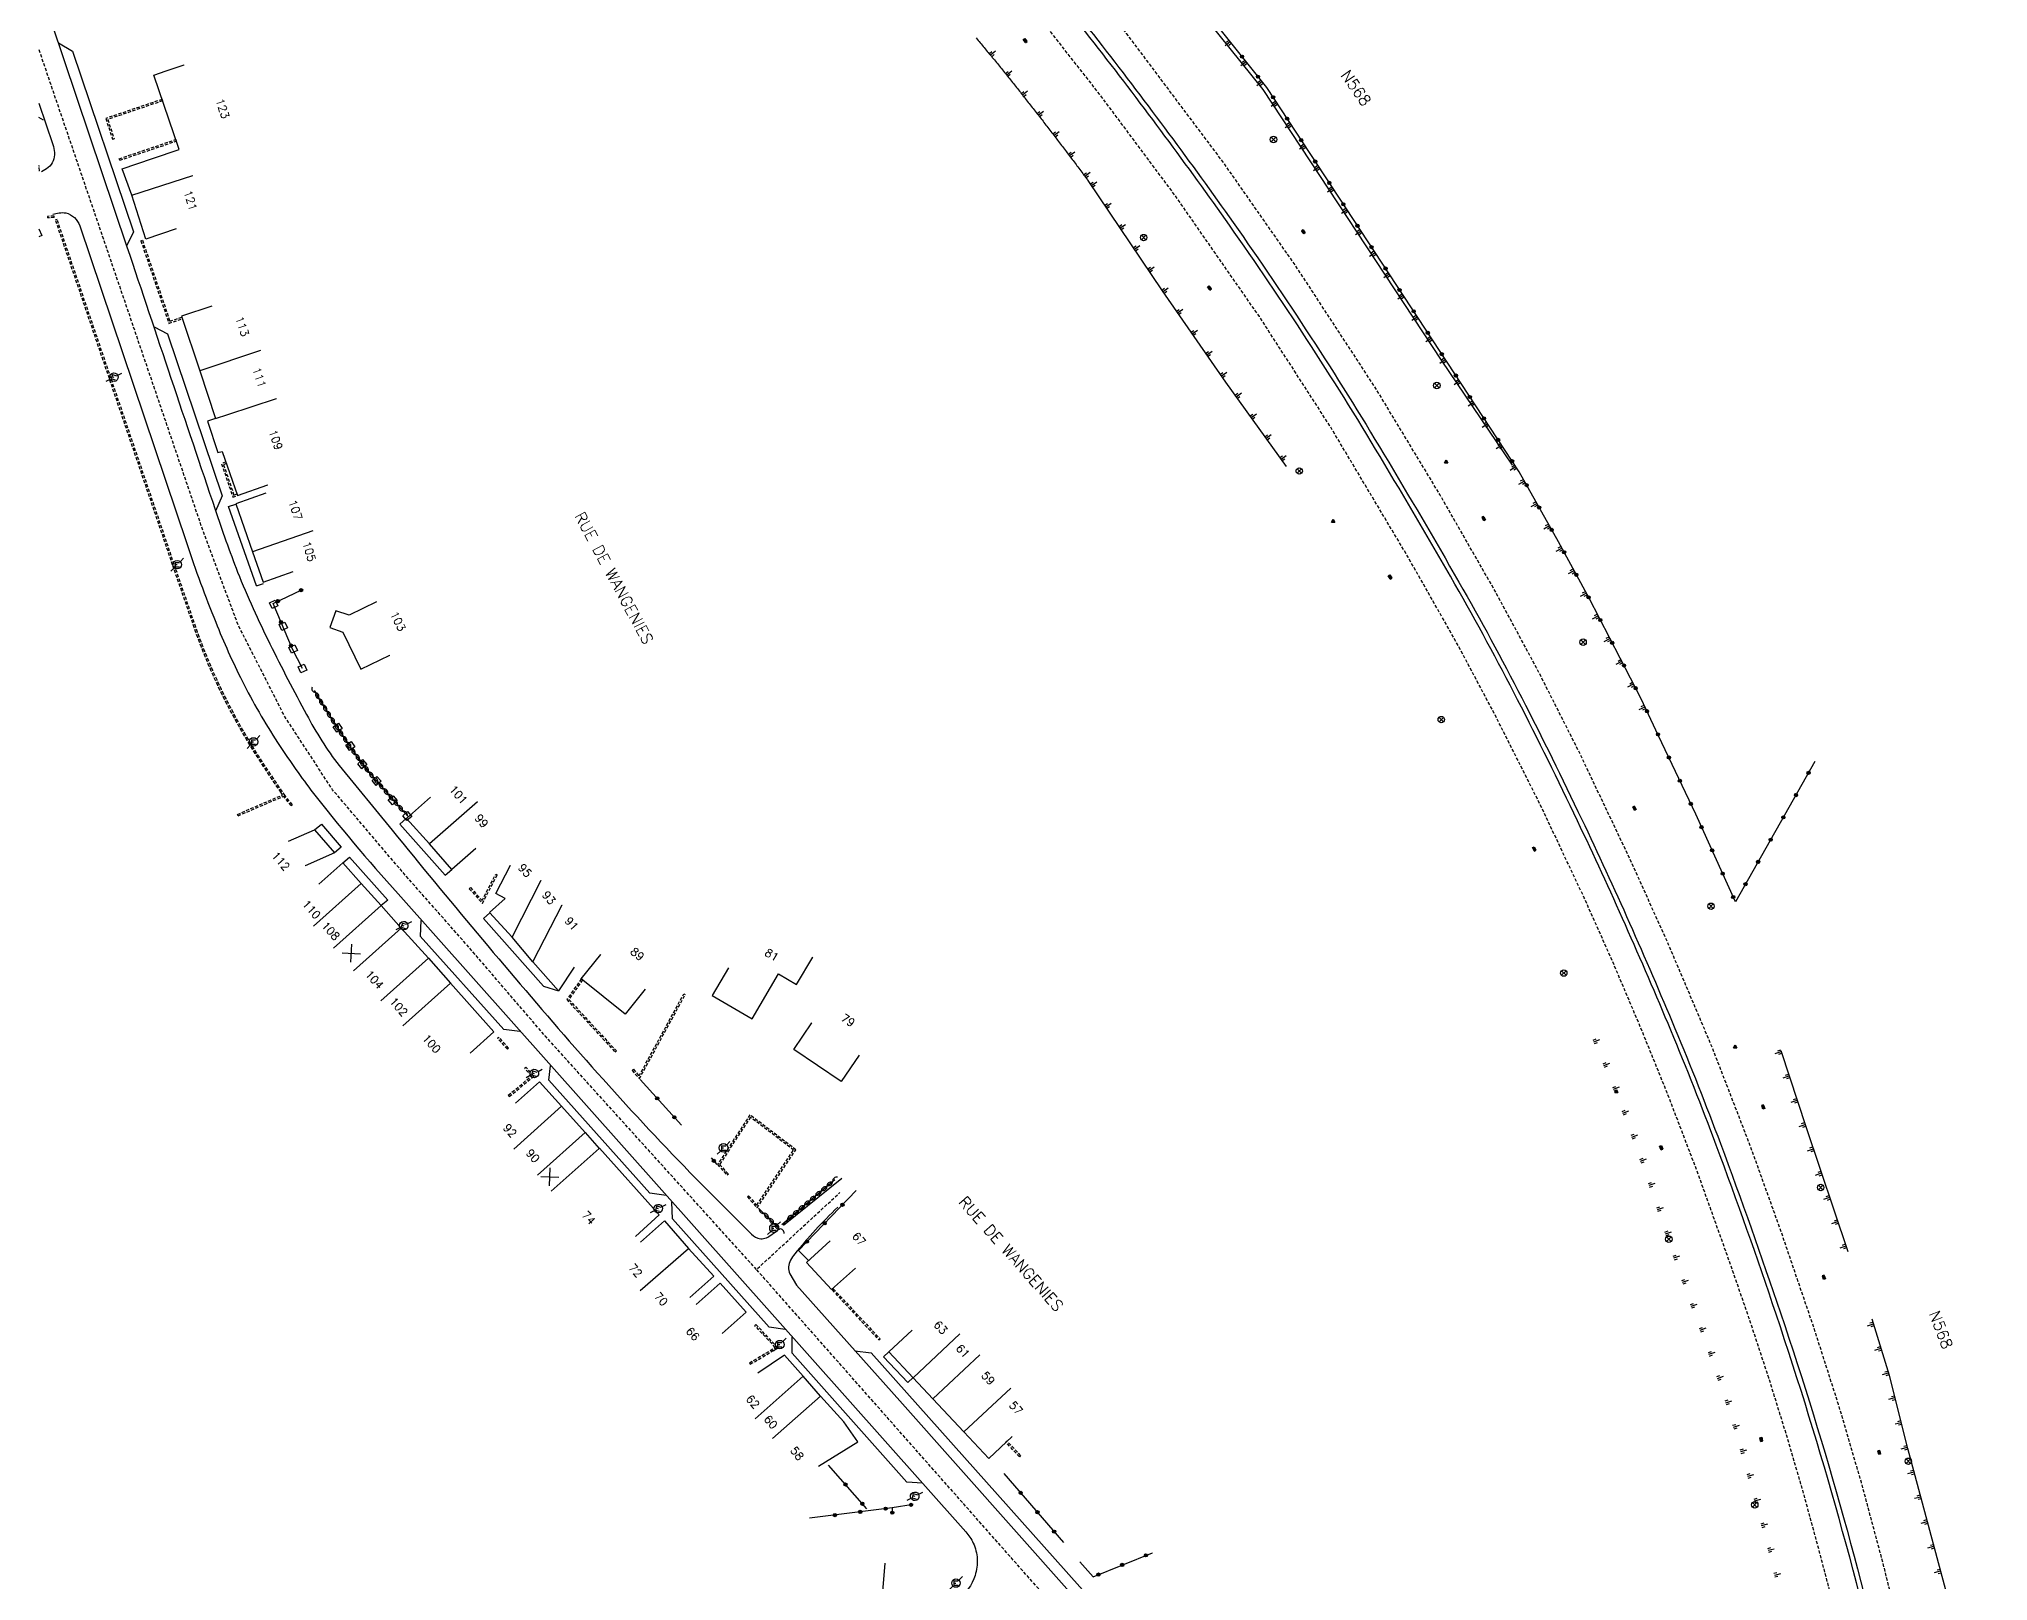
# Model space of a CAD drawing. Header units: millimetres. Extents: x 161000 to 162000, y 126999 to 128000.
# Drawn here: x 161000 to 161304.4, y 127422.7 to 127663.5 of the extents above; entities that cross this region are included whole.
import ezdxf
from ezdxf.enums import TextEntityAlignment as Align

# ---------------------------------------------------------------- set-up
doc = ezdxf.new("R2010")
doc.units = ezdxf.units.MM
doc.linetypes.add('DASHED', pattern=[0.75, 0.5, -0.25])
doc.layers.get('0').update_dxf_attribs({"linetype": 'CONTINUOUS'})
for name, color, linetype in [('W0001', 6, 'DASHED'), ('W0008', 7, 'CONTINUOUS'), ('W0100', 7, 'CONTINUOUS'), ('W0112', 1, 'DASHED'), ('W0211', 2, 'CONTINUOUS'), ('W0302', 3, 'CONTINUOUS'), ('W0310', 3, 'CONTINUOUS'), ('W0322', 7, 'CONTINUOUS'), ('W0400', 7, 'CONTINUOUS'), ('W0469', 7, 'CONTINUOUS'), ('W0471', 7, 'CONTINUOUS'), ('W0851', 7, 'CONTINUOUS'), ('W0989', 7, 'CONTINUOUS'), ('W0991', 7, 'CONTINUOUS'), ('W1102', 7, 'CONTINUOUS')]:
    doc.layers.add(name, color=color, linetype=linetype)
doc.styles.get("Standard").update_dxf_attribs({"font": 'romans.shx', "width": 0.85})

# ---------------------------------------------------------------- blocks, each defined once
blk = doc.blocks.new('T471')
for p, q in [((-0.333334, 0.333334), (-0.333334, -0.333334)), ((-0.333334, 0.333334), (0.333334, 0.333334)), ((-0.333334, 0), (0, 0)), ((0.500001, 0.500001), (1.000002, 1.000002)), ((-0.500001, -0.500001), (-1.000002, -1.000002)), ((-0.333334, -0.333334), (0.333334, -0.333334))]:
    blk.add_line(p, q)
blk.add_ellipse((0, 0), major_axis=(0.471405, 0.471405), ratio=1, start_param=5.4977871438, end_param=11.780972451)
blk = doc.blocks.new('t112o')
at = {"color": 0, "linetype": 'Continuous'}
for p, q in [((-0.5, 0.5), (0.5, 0.5)), ((-0.5, -0.5), (-0.5, 0.5)), ((0.5, 0.5), (0.5, -0.5)), ((0.5, -0.5), (-0.5, -0.5))]:
    blk.add_line(p, q, dxfattribs=at)
blk = doc.blocks.new('t991o')
at = {"color": 0, "linetype": 'Continuous'}
for p, q in [((-1, 1), (1, -1)), ((-1, -1), (1, 1))]:
    blk.add_line(p, q, dxfattribs=at)
blk = doc.blocks.new('t322o')
at = {"color": 0, "linetype": 'Continuous'}
for radius in [0.25, 0.15]:
    blk.add_circle((0, 0), radius, dxfattribs=at)
blk = doc.blocks.new('t310o')
at = {"color": 0, "linetype": 'Continuous'}
for centre, start, end in [((-0.5, 0.38), 216.8699, 323.1304), ((0.5, -0.37), 36.8699, 143.1303)]:
    blk.add_arc(centre, 0.625, start, end, dxfattribs=at)
blk = doc.blocks.new('T469')
at = {"color": 0, "linetype": 'Continuous', "flags": 128}
for points in [[(-0.35, 0.35), (0.35, -0.35)], [(-0.35, -0.35), (0.35, 0.35)]]:
    blk.add_lwpolyline(points, dxfattribs=at)
at = {"color": 0, "linetype": 'Continuous'}
blk.add_circle((0, 0), 0.5, dxfattribs=at)
blk = doc.blocks.new('T400')
for p, q in [((-0.15, 0.3), (0.15, 0.3)), ((-0.15, -0.25), (-0.15, 0.3)), ((-0.15, 0.15), (0.15, 0.15)), ((-0.15, 0), (0.15, 0)), ((0.15, 0.3), (0.15, -0.25)), ((-0.15, -0.15), (0.15, -0.15)), ((-0.15, -0.25), (-0.15, -0.3)), ((-0.15, -0.3), (0.15, -0.3)), ((0.15, -0.3), (0.15, -0.25))]:
    blk.add_line(p, q)
blk = doc.blocks.new('T851')
for p, q in [((-0.25, -0.15), (0, 0.32)), ((0, 0.32), (0.25, -0.15)), ((-0.25, -0.15), (0.25, -0.15))]:
    blk.add_line(p, q)
for major_axis in [(-0.106, 0.106), (-0.0354, 0.0354), (-0.0236, 0.0236)]:
    blk.add_ellipse((0, 0), major_axis=major_axis, ratio=1, start_param=3.926991, end_param=10.210176)
blk = doc.blocks.new('t211o')
at = {"color": 0, "linetype": 'Continuous'}
for p, q in [((-0.29, 0.5), (-0.29, 0)), ((0, 1), (0, 0)), ((0.29, 0.5), (0.29, 0))]:
    blk.add_line(p, q, dxfattribs=at)

msp = doc.modelspace()

# ---------------------------------------------------------------- linework, layer by layer
at = {"layer": 'W0001', "flags": 128}
for points in [[(161293.99, 127400.87), (161291.06, 127413.27), (161288.04, 127425.4), (161284.64, 127438.08), (161281.06, 127450.27), (161277.16, 127462.43), (161272, 127477.55), (161267.37, 127490.42), (161261.36, 127505.98), (161254.76, 127521.53), (161248.77, 127534.87), (161240.6, 127552.08), (161233.91, 127565.3), (161227.21, 127577.69), (161218.78, 127592.41), (161208.8, 127608.95), (161196.23, 127628.18), (161185.1, 127644.1), (161169.87, 127664.4), (161155.38, 127682.29), (161141.77, 127697.8), (161126.46, 127714.36), (161117.43, 127723.5), (161102.51, 127737.98), (161090.53, 127749.06), (161075.53, 127761.91), (161062.14, 127771.97), (161050.22, 127780.7), (161036.04, 127790.98), (161026.61, 127797.54), (161019.89, 127802.07), (161015.96, 127804.71), (161012.5, 127807.09), (161009.19, 127809.63), (161006.7, 127812.76), (161002.34, 127818.81)], [(161285.18, 127399.36), (161280.63, 127417.58), (161278.04, 127427.48), (161275.4, 127437.15), (161272.93, 127445.54), (161270.17, 127454.42), (161267.07, 127463.81), (161264.01, 127472.66), (161258.9, 127486.92), (161254.26, 127499.04), (161250.15, 127509.16), (161245.73, 127519.56), (161241.34, 127529.4), (161234.42, 127544.05), (161227.39, 127558.02), (161221.52, 127569.05), (161213.84, 127582.6), (161201.61, 127603.13), (161190.61, 127620.17), (161177.43, 127639.12), (161165.65, 127654.92), (161156.42, 127666.67), (161143.71, 127681.9), (161128.25, 127699.14), (161116.21, 127711.78), (161100.43, 127727.35), (161088.42, 127738.64), (161074.37, 127750.94), (161065.1, 127758.62), (161049.64, 127770.44), (161039.9, 127777.7), (161027.52, 127787.33), (161020.71, 127792.69), (161014.61, 127796.83), (161009.93, 127799.19), (161005.1, 127800.65), (161000, 127801.34)], [(161112.07, 127471.34), (161079.11, 127507.76), (161066.86, 127522.01), (161057.36, 127532.76), (161045.86, 127546.26), (161038.36, 127557.76), (161031.11, 127572.01), (161025.61, 127586.76), (161000, 127661.89)], [(161156.14, 127421.47), (161112.07, 127471.34), (161125.08, 127483.35), (161125.08, 127483.35)]]:
    msp.add_lwpolyline(points, dxfattribs=at)
at = {"layer": 'W0008', "flags": 128}
for points in [[(161289.3, 127400.1, 0.026031), (161271.33, 127464.34, 0.008721), (161261.97, 127490.76, 0.009276), (161254.87, 127508.71, 0.005788), (161247.78, 127525.16, 0.00648), (161240.3, 127541.41, 0.007415), (161230.95, 127560.32, 0.011666), (161221.16, 127578.36, 0.004767), (161209.46, 127598.32, 0.018786), (161185.92, 127634.47, 0.011536), (161165.49, 127662.04, 0.016695), (161142.83, 127689.25, 0.004121)], [(161143.35, 127689.72, -0.016695), (161166.04, 127662.47, -0.011536), (161186.5, 127634.87, -0.018786), (161210.06, 127598.68, -0.004767), (161221.77, 127578.71, -0.011666), (161231.58, 127560.64, -0.007415), (161240.94, 127541.71, -0.00648), (161248.42, 127525.45, -0.005788), (161255.51, 127508.98, -0.009276), (161262.62, 127491.01, -0.008721), (161271.99, 127464.57, -0.028011), (161289.88, 127400.19)], [(161000, 127671.97), (161013.74, 127631.07, 0.0007), (161027.51, 127590.05, 0.0127), (161031.02, 127580.27, 0.02), (161036.08, 127569.04, 0.0107), (161041.8, 127558.03, 0.0465), (161046.88, 127550.06), (161055.18, 127539.94, 0.0079), (161081.96, 127508, 0.0204), (161111.03, 127477.12, 0.1176), (161112.27, 127476.23, 0.2231), (161114.01, 127476.51), (161115.17, 127477.35), (161115.17, 127477.35)], [(161000, 127653.49), (161002.14, 127647.06, -0.175), (161002.22, 127644.48, -0.1173), (161001.45, 127643.47, -0.0521), (161000.37, 127642.78), (161000.37, 127642.78)], [(161002.16, 127636.15, -0.1155), (161004.19, 127636.38, -0.2476), (161006.39, 127634.35), (161023.07, 127584.73, 0.0154), (161027.6, 127572.45, 0.0201), (161031.73, 127563.26, 0.0273), (161037.27, 127553.64, 0.018), (161042.48, 127546.23, 0.0199), (161056.1, 127530.01), (161138.05, 127437.9), (161144.75, 127430.38, -0.0729), (161145.93, 127428.62, -0.0964), (161146.53, 127426.14, -0.0887), (161146.2, 127423.56, -0.162), (161143.49, 127419.82, -0.0581), (161140.76, 127418.47, -0.004141), (161131.78, 127414.99, -0.004141)], [(161124.76, 127481.08, 0.0296), (161118.03, 127473.77, 0.0541), (161117.38, 127472.79, 0.2397), (161117.28, 127470.67), (161118.31, 127468.92), (161134.45, 127450.81), (161224.33, 127349.69, 0.0128), (161226.92, 127346.73, 0.0383), (161227.73, 127346, 0.1256), (161231.36, 127344.78, 0.184), (161235.26, 127345.23), (161238.17, 127347.23), (161262.08, 127373.94), (161268.47, 127381.04, -0.0926), (161273.6, 127385.13, -0.0645), (161277, 127386.31, -0.0631), (161280.58, 127386.61, -0.0344), (161284.29, 127386.1), (161281.59, 127396.73), (161281.06, 127398.62)]]:
    msp.add_lwpolyline(points, format="xyb", dxfattribs=at)
for points in [[(161003.03, 127662.92), (161005.25, 127661.64), (161014.77, 127633.41), (161013.68, 127631.15), (161013.68, 127631.15)], [(161000.69, 127650.86), (161000, 127651.26)], [(161017.97, 127618.58), (161020.08, 127617.5), (161020.08, 127617.5)], [(161028.63, 127592.16), (161027.57, 127589.78), (161027.57, 127589.78)], [(161033.99, 127578.14), (161029.62, 127590.51), (161029.62, 127590.51)], [(161043.05, 127539.99), (161044.14, 127540.89), (161047.18, 127537.28), (161046.15, 127536.42), (161046.15, 127536.42)], [(161063.44, 127532.93), (161056.37, 127540.89), (161056.37, 127540.89)], [(161047.44, 127534.85), (161048.48, 127535.75), (161054.51, 127529.03), (161053.44, 127528.18), (161053.44, 127528.18)], [(161078.82, 127515.58), (161069.44, 127526.16), (161069.44, 127526.16)], [(161075.12, 127508.53), (161072.59, 127508.85), (161072.59, 127508.85)], [(161097.96, 127482.88), (161095.39, 127483.24), (161079.65, 127500.91), (161079.9, 127503.15), (161079.9, 127503.15)], [(161116.3, 127478.27), (161125.4, 127485.63), (161125.4, 127485.63)], [(161116.56, 127461.96), (161114.05, 127462.32), (161098.96, 127479.23), (161098.84, 127481.87), (161098.84, 127481.87)], [(161137.99, 127437.95), (161135.56, 127438.12), (161117.66, 127458.28), (161117.65, 127460.79), (161117.65, 127460.79)], [(161127.45, 127458.66), (161129.99, 127458.32), (161129.99, 127458.32)], [(161131.92, 127457.72), (161135.7, 127453.7), (161135.7, 127453.7)]]:
    msp.add_lwpolyline(points, dxfattribs=at)
at = {"layer": 'W0008'}
for points in [[(161020.08, 127617.5), (161028.63, 127592.16)], [(161029.62, 127590.51), (161030.74, 127590.9)], [(161033.99, 127578.14), (161035.06, 127578.51)], [(161056.37, 127540.89), (161057.4, 127541.81)], [(161063.44, 127532.93), (161064.46, 127533.82)], [(161059.66, 127525.83), (161059.56, 127523.43), (161072.59, 127508.85)], [(161069.44, 127526.16), (161070.42, 127527.05)], [(161078.82, 127515.58), (161081.14, 127514.88)], [(161129.99, 127458.32), (161182.28, 127399.65)], [(161131.92, 127457.72), (161132.73, 127458.49)], [(161135.7, 127453.7), (161136.52, 127454.47)]]:
    msp.add_lwpolyline(points, dxfattribs=at)
at = {"layer": 'W0100', "flags": 128}
for points in [[(161021.43, 127633.89), (161016.69, 127632.28), (161014.49, 127639.16), (161012.99, 127643.23), (161017.73, 127644.84), (161021.89, 127646.25), (161017.95, 127657.89), (161019.85, 127658.54), (161022.69, 127659.5), (161022.69, 127659.5)], [(161000, 127643.64), (161000.03, 127643.65), (161000, 127643.75)], [(161000, 127633.87), (161000.46, 127632.84), (161000, 127632.64)], [(161027, 127621.82), (161022.26, 127620.23), (161025.11, 127611.69), (161027.59, 127604.26), (161026.3, 127603.84), (161027.92, 127598.94), (161028.61, 127599.12), (161031, 127592.25), (161035.72, 127593.89), (161035.72, 127593.89)], [(161035.45, 127592.59), (161030.73, 127590.94), (161033.35, 127583.42), (161034.99, 127578.71), (161039.71, 127580.35)], [(161052.72, 127575.61), (161048.45, 127573.53), (161046.39, 127574.22), (161045.42, 127571.59), (161047.44, 127570.91), (161050.29, 127565.08), (161054.78, 127567.27), (161054.78, 127567.27)], [(161068.22, 127537.12), (161064.47, 127533.81), (161060.97, 127537.83), (161057.4, 127541.8), (161061.15, 127545.11), (161061.15, 127545.11)], [(161038.96, 127538.23), (161043.05, 127539.99), (161046.15, 127536.42), (161041.59, 127534.37), (161041.59, 127534.37)], [(161043.71, 127531.52), (161047.44, 127534.85), (161050.31, 127531.65), (161053.44, 127528.18), (161056.58, 127524.66), (161060.82, 127519.96), (161064.28, 127516.06), (161071.06, 127508.47), (161067.34, 127505.13), (161067.34, 127505.13)], [(161083.6, 127518.58), (161081.14, 127514.88), (161077.15, 127519.39), (161073.88, 127523.23), (161070.36, 127527.11), (161072.83, 127529.28), (161071.33, 127530.06), (161073.63, 127534.5), (161073.63, 127534.5)], [(161094.7, 127515.12), (161091.57, 127511.23), (161084.7, 127516.75), (161087.73, 127520.52), (161087.73, 127520.52)], [(161107.69, 127518.46), (161105.16, 127514.15), (161111.37, 127510.5), (161115.48, 127517.5), (161118.31, 127515.84), (161120.85, 127520.15), (161120.85, 127520.15)], [(161128.11, 127504.83), (161125.31, 127500.69), (161117.88, 127505.72), (161120.69, 127509.86), (161120.69, 127509.86)], [(161074.43, 127497.32), (161078.15, 127500.66), (161081.61, 127496.83), (161085.3, 127492.73), (161087.48, 127490.25), (161087.55, 127490.31), (161096.86, 127479.86), (161093.15, 127476.51), (161093.15, 127476.51)], [(161093.96, 127475.59), (161097.69, 127478.92), (161101.45, 127474.62), (161105.39, 127470.32), (161101.66, 127466.99), (161101.66, 127466.99)], [(161127.55, 127471.55), (161123.78, 127468.24), (161119.9, 127472.45), (161123.57, 127475.84), (161123.57, 127475.84)], [(161102.65, 127465.89), (161106.37, 127469.23), (161110.46, 127464.7), (161106.73, 127461.37), (161106.73, 127461.37)], [(161151.98, 127445.26), (161148.33, 127441.84), (161144.47, 127445.97), (161139.63, 127451.15), (161136.55, 127454.44), (161132.75, 127458.47), (161136.4, 127461.89), (161136.4, 127461.89)], [(161121.75, 127440.6), (161127.91, 127444.45), (161125.7, 127447.55), (161122.04, 127451.58), (161119.34, 127454.67), (161116.42, 127457.97), (161112.29, 127455.16), (161112.29, 127455.16)]]:
    msp.add_lwpolyline(points, dxfattribs=at)
at = {"layer": 'W0112'}
for p, q in [((161019.23, 127654.1), (161010.42, 127651.12)), ((161019.31, 127653.87), (161010.74, 127650.96)), ((161010.42, 127651.12), (161011.5, 127647.87)), ((161010.74, 127650.96), (161011.74, 127647.95)), ((161012.53, 127644.83), (161021.36, 127647.82)), ((161012.61, 127644.59), (161021.44, 127647.58)), ((161000.09, 127642.94), (161000.03, 127643.65)), ((161002.36, 127635.87), (161001.34, 127635.83)), ((161002.37, 127635.63), (161001.35, 127635.58)), ((161021.12, 127580.67), (161002.58, 127635.28)), ((161021.36, 127580.75), (161002.82, 127635.36)), ((161015.91, 127632.02), (161020.3, 127619.12)), ((161016.15, 127632.1), (161020.45, 127619.44)), ((161020.3, 127619.12), (161022.38, 127619.85)), ((161020.45, 127619.44), (161022.31, 127620.09)), ((161029.18, 127597.48), (161028.52, 127597.17)), ((161028.52, 127597.17), (161030.3, 127591.95)), ((161029.26, 127597.24), (161028.83, 127597.04)), ((161028.83, 127597.04), (161030.45, 127592.28)), ((161030.3, 127591.95), (161031, 127592.25)), ((161030.45, 127592.28), (161030.91, 127592.48)), ((161024.26, 127571.59), (161021.12, 127580.67)), ((161024.49, 127571.67), (161021.36, 127580.75)), ((161024.52, 127570.82), (161024.26, 127571.59)), ((161024.76, 127570.9), (161024.49, 127571.67)), ((161024.8, 127570.06), (161024.52, 127570.82)), ((161025.03, 127570.14), (161024.76, 127570.9)), ((161025.08, 127569.3), (161024.8, 127570.06)), ((161025.31, 127569.39), (161025.03, 127570.14)), ((161025.37, 127568.54), (161025.08, 127569.3)), ((161025.6, 127568.63), (161025.31, 127569.39)), ((161025.66, 127567.79), (161025.37, 127568.54)), ((161025.9, 127567.88), (161025.6, 127568.63)), ((161025.97, 127567.03), (161025.66, 127567.79)), ((161026.2, 127567.13), (161025.9, 127567.88)), ((161026.28, 127566.28), (161025.97, 127567.03)), ((161026.51, 127566.38), (161026.2, 127567.13)), ((161026.59, 127565.54), (161026.28, 127566.28)), ((161026.82, 127565.64), (161026.51, 127566.38)), ((161026.91, 127564.79), (161026.59, 127565.54)), ((161027.14, 127564.89), (161026.82, 127565.64)), ((161027.24, 127564.05), (161026.91, 127564.79)), ((161027.47, 127564.15), (161027.14, 127564.89)), ((161027.58, 127563.31), (161027.24, 127564.05)), ((161027.81, 127563.42), (161027.47, 127564.15)), ((161027.92, 127562.58), (161027.58, 127563.31)), ((161028.15, 127562.68), (161027.81, 127563.42)), ((161028.27, 127561.84), (161027.92, 127562.58)), ((161028.5, 127561.95), (161028.15, 127562.68)), ((161028.63, 127561.11), (161028.27, 127561.84)), ((161028.85, 127561.22), (161028.5, 127561.95)), ((161028.99, 127560.39), (161028.63, 127561.11)), ((161029.21, 127560.5), (161028.85, 127561.22)), ((161029.35, 127559.66), (161028.99, 127560.39)), ((161029.58, 127559.77), (161029.21, 127560.5)), ((161029.73, 127558.94), (161029.35, 127559.66)), ((161029.95, 127559.06), (161029.58, 127559.77)), ((161030.11, 127558.22), (161029.73, 127558.94)), ((161030.33, 127558.34), (161029.95, 127559.06)), ((161030.71, 127557.63), (161030.33, 127558.34)), ((161030.49, 127557.51), (161030.11, 127558.22)), ((161030.88, 127556.8), (161030.49, 127557.51)), ((161031.1, 127556.92), (161030.71, 127557.63)), ((161031.28, 127556.09), (161030.88, 127556.8)), ((161031.5, 127556.21), (161031.1, 127556.92)), ((161031.68, 127555.38), (161031.28, 127556.09)), ((161031.9, 127555.51), (161031.5, 127556.21)), ((161032.09, 127554.68), (161031.68, 127555.38)), ((161032.3, 127554.81), (161031.9, 127555.51)), ((161032.5, 127553.99), (161032.09, 127554.68)), ((161032.72, 127554.11), (161032.3, 127554.81)), ((161032.92, 127553.29), (161032.5, 127553.99)), ((161033.13, 127553.42), (161032.72, 127554.11)), ((161033.35, 127552.6), (161032.92, 127553.29)), ((161033.56, 127552.73), (161033.13, 127553.42)), ((161033.77, 127551.92), (161033.35, 127552.6)), ((161033.98, 127552.05), (161033.56, 127552.73)), ((161034.21, 127551.24), (161033.77, 127551.92)), ((161034.42, 127551.37), (161033.98, 127552.05)), ((161034.64, 127550.56), (161034.21, 127551.24)), ((161034.85, 127550.7), (161034.42, 127551.37)), ((161035.08, 127549.89), (161034.64, 127550.56)), ((161035.29, 127550.02), (161034.85, 127550.7)), ((161035.53, 127549.22), (161035.08, 127549.89)), ((161035.74, 127549.35), (161035.29, 127550.02)), ((161035.97, 127548.55), (161035.53, 127549.22)), ((161036.18, 127548.69), (161035.74, 127549.35)), ((161036.42, 127547.88), (161035.97, 127548.55)), ((161036.63, 127548.02), (161036.18, 127548.69)), ((161036.87, 127547.21), (161036.42, 127547.88)), ((161037.08, 127547.35), (161036.63, 127548.02)), ((161037.33, 127546.55), (161036.87, 127547.21)), ((161037.53, 127546.69), (161037.08, 127547.35)), ((161037.78, 127545.88), (161037.33, 127546.55)), ((161037.98, 127546.02), (161037.53, 127546.69)), ((161030.99, 127542.43), (161038.06, 127545.47)), ((161031.09, 127542.2), (161038.17, 127545.25)), ((161038.06, 127545.47), (161037.78, 127545.88)), ((161038.44, 127545.36), (161037.98, 127546.02)), ((161039.39, 127543.79), (161038.17, 127545.25)), ((161038.41, 127545.35), (161038.44, 127545.36)), ((161039.58, 127543.94), (161038.41, 127545.35)), ((161067.4, 127530.99), (161069.2, 127528.96)), ((161069.2, 127528.96), (161071.34, 127533.07)), ((161069.26, 127528.52), (161071.56, 127532.96)), ((161067.21, 127530.82), (161069.26, 127528.52)), ((161084.7, 127516.75), (161082.44, 127513.49)), ((161084.9, 127516.59), (161082.76, 127513.51)), ((161082.44, 127513.49), (161090, 127505.3)), ((161082.76, 127513.51), (161090.18, 127505.47)), ((161093.73, 127501.57), (161100.71, 127514.39)), ((161093.77, 127501.13), (161100.93, 127514.27)), ((161073.17, 127505.75), (161071.63, 127507.45)), ((161073.35, 127505.92), (161071.81, 127507.62)), ((161073.3, 127498.55), (161076.94, 127501.58)), ((161073.46, 127498.35), (161077.3, 127501.56)), ((161076.94, 127501.58), (161075.86, 127502.75)), ((161077.3, 127501.56), (161076.05, 127502.92)), ((161092.64, 127502.44), (161093.77, 127501.13)), ((161092.83, 127502.61), (161093.73, 127501.57)), ((161111.05, 127495.49), (161105.97, 127487.73)), ((161111.12, 127495.13), (161106.29, 127487.75)), ((161118.21, 127490.05), (161111.05, 127495.49)), ((161117.87, 127489.99), (161111.12, 127495.13)), ((161112.12, 127481.39), (161117.87, 127489.99)), ((161112.15, 127480.99), (161118.21, 127490.05)), ((161105.97, 127487.73), (161107.5, 127486.06)), ((161106.29, 127487.75), (161107.68, 127486.23)), ((161110.64, 127482.68), (161112.15, 127480.99)), ((161110.83, 127482.85), (161112.12, 127481.39)), ((161123.88, 127468.15), (161131.17, 127460.35)), ((161124.06, 127468.32), (161131.36, 127460.52)), ((161115, 127459.16), (161111.79, 127462.6)), ((161115.39, 127459.11), (161111.97, 127462.77)), ((161110.97, 127456.76), (161115, 127459.16)), ((161111.1, 127456.54), (161115.39, 127459.11))]:
    msp.add_line(p, q, dxfattribs=at)
for points in [[(161019.23, 127654.1), (161019.31, 127653.87)], [(161011.5, 127647.87), (161011.74, 127647.95)], [(161021.36, 127647.82), (161021.44, 127647.58)], [(161000, 127643.64), (161000.03, 127643.65)], [(161012.61, 127644.59), (161012.53, 127644.83)], [(161000.09, 127642.94), (161000, 127642.94)], [(161001.34, 127635.83), (161001.35, 127635.58)], [(161002.37, 127635.63), (161002.36, 127635.87)], [(161002.82, 127635.36), (161002.58, 127635.28)], [(161015.91, 127632.02), (161016.15, 127632.1)], [(161022.31, 127620.09), (161022.38, 127619.85)], [(161029.18, 127597.48), (161029.26, 127597.24)], [(161030.91, 127592.48), (161031, 127592.25)], [(161039.39, 127543.79), (161039.58, 127543.94)], [(161031.09, 127542.2), (161030.99, 127542.43)], [(161067.21, 127530.82), (161067.4, 127530.99)], [(161071.34, 127533.07), (161071.56, 127532.96)], [(161084.9, 127516.59), (161084.7, 127516.75)], [(161100.71, 127514.39), (161100.93, 127514.27)], [(161071.63, 127507.45), (161071.81, 127507.62)], [(161073.17, 127505.75), (161073.35, 127505.92)], [(161090, 127505.3), (161090.18, 127505.47)], [(161075.86, 127502.75), (161076.05, 127502.92)], [(161092.83, 127502.61), (161092.64, 127502.44)], [(161073.3, 127498.55), (161073.46, 127498.35)], [(161107.68, 127486.23), (161107.5, 127486.06)], [(161110.64, 127482.68), (161110.83, 127482.85)], [(161124.06, 127468.32), (161123.88, 127468.15)], [(161111.79, 127462.6), (161111.97, 127462.77)], [(161131.17, 127460.35), (161131.36, 127460.52)], [(161110.97, 127456.76), (161111.1, 127456.54)], [(161151.2, 127444.53), (161151.02, 127444.36)], [(161153.32, 127442.27), (161153.13, 127442.1)]]:
    msp.add_lwpolyline(points, dxfattribs=at)
at = {"layer": 'W0112', "flags": 128}
for points in [[(161153.13, 127442.1), (161151.02, 127444.36), (161151.02, 127444.36)], [(161153.32, 127442.27), (161151.2, 127444.53)]]:
    msp.add_lwpolyline(points, dxfattribs=at)
at = {"layer": 'W0211', "flags": 128}
for points in [[(161146.36, 127663.7), (161146.52, 127663.51), (161146.68, 127663.32), (161146.84, 127663.13), (161147, 127662.94), (161147.16, 127662.75), (161147.32, 127662.56), (161147.48, 127662.37), (161147.64, 127662.18), (161147.79, 127661.99), (161147.95, 127661.79), (161148.11, 127661.6), (161148.27, 127661.41), (161148.43, 127661.22), (161148.59, 127661.03), (161148.75, 127660.83), (161148.9, 127660.64), (161149.06, 127660.45), (161149.22, 127660.26), (161149.38, 127660.06), (161149.54, 127659.87), (161149.69, 127659.68), (161149.85, 127659.49), (161150.01, 127659.29), (161150.16, 127659.1), (161150.32, 127658.91), (161150.48, 127658.71), (161150.63, 127658.52), (161150.79, 127658.32), (161150.95, 127658.13), (161151.1, 127657.93), (161151.26, 127657.74), (161151.41, 127657.54), (161151.57, 127657.35), (161151.72, 127657.15), (161151.88, 127656.96), (161152.04, 127656.76), (161152.19, 127656.57), (161152.35, 127656.37), (161152.5, 127656.18), (161152.66, 127655.98), (161152.81, 127655.79), (161152.97, 127655.59), (161153.12, 127655.4), (161153.28, 127655.2), (161153.43, 127655.01), (161153.59, 127654.81), (161153.74, 127654.61), (161153.9, 127654.42), (161154.05, 127654.22), (161154.21, 127654.03), (161154.36, 127653.83), (161154.52, 127653.63), (161154.67, 127653.44), (161154.82, 127653.24), (161154.98, 127653.04), (161155.13, 127652.85), (161155.29, 127652.65), (161155.44, 127652.45), (161155.59, 127652.26), (161155.75, 127652.06), (161155.9, 127651.86), (161156.05, 127651.67), (161156.21, 127651.47), (161156.36, 127651.27), (161156.51, 127651.08), (161156.67, 127650.88), (161156.82, 127650.68), (161156.97, 127650.48), (161157.12, 127650.29), (161157.28, 127650.09), (161157.43, 127649.89), (161157.58, 127649.69), (161157.73, 127649.5), (161157.89, 127649.3), (161158.04, 127649.1), (161158.19, 127648.9), (161158.34, 127648.71), (161158.5, 127648.51), (161158.65, 127648.31), (161158.8, 127648.11), (161158.95, 127647.91), (161159.1, 127647.72), (161159.25, 127647.52), (161159.41, 127647.32), (161159.56, 127647.12), (161159.71, 127646.92), (161159.86, 127646.72), (161160.01, 127646.52), (161160.16, 127646.33), (161160.31, 127646.13), (161160.46, 127645.93), (161160.61, 127645.73), (161160.77, 127645.53), (161160.92, 127645.33), (161161.07, 127645.13), (161161.22, 127644.93), (161161.37, 127644.73), (161161.52, 127644.53), (161161.67, 127644.34), (161161.82, 127644.14), (161161.97, 127643.94), (161162.12, 127643.74), (161162.27, 127643.54), (161162.42, 127643.34), (161162.57, 127643.14), (161162.72, 127642.94), (161162.87, 127642.74), (161163.01, 127642.54), (161163.16, 127642.34), (161163.31, 127642.14), (161163.46, 127641.94), (161163.61, 127641.74), (161163.76, 127641.54), (161163.83, 127641.44), (161175.42, 127624.22), (161185.34, 127609.93), (161194.77, 127596.77)], [(161282.58, 127474.1), (161276.04, 127493.49), (161272.1, 127505.47)], [(161304.41, 127392.12), (161300.46, 127411.36), (161291.88, 127443.41), (161289.01, 127454.79), (161286.33, 127463.56)]]:
    msp.add_lwpolyline(points, dxfattribs=at)
at = {"layer": 'W0302', "flags": 128}
msp.add_lwpolyline([(161113.19, 127745.23), (161129.07, 127732.12), (161146, 127711.52), (161166.65, 127686.29), (161182.56, 127666.29), (161191.13, 127655.65), (161218.99, 127613.36), (161230.07, 127596.95)], dxfattribs=at)
at = {"layer": 'W0310', "flags": 128}
msp.add_lwpolyline([(161042.99, 127561.75, 0.0134), (161048.54, 127553.07, 0.0295), (161052.69, 127547.67), (161055.2, 127544.82), (161057.64, 127542.07), (161057.64, 127542.07)], format="xyb", dxfattribs=at)
for points in [[(161116.01, 127478.38), (161124.3, 127485.38), (161124.3, 127485.38)], [(161112.39, 127480.92), (161115.68, 127477.65), (161115.68, 127477.65)]]:
    msp.add_lwpolyline(points, dxfattribs=at)
at = {"layer": 'W0322', "flags": 128}
for points in [[(161277.38, 127550.66), (161264.97, 127528.76), (161258.76, 127542.44), (161252.97, 127554.7), (161250.19, 127560.58), (161242.11, 127576.17), (161237.31, 127585), (161231.18, 127595.92), (161191.75, 127655.94), (161171.43, 127681.45), (161161.89, 127693.09), (161153.95, 127702.75), (161149.21, 127708.59), (161144.46, 127714.42), (161131.82, 127730.03), (161137.65, 127740.16)], [(161041.14, 127565.2), (161039.6, 127568.24), (161036.56, 127575.38), (161041.06, 127577.5), (161041.06, 127577.5)], [(161093.88, 127501.03), (161100.36, 127493.86), (161100.36, 127493.86)], [(161104.99, 127488.78), (161105.88, 127487.75), (161105.88, 127487.75)], [(161127.63, 127483.69), (161118.65, 127474.33), (161120.15, 127472.81), (161120.15, 127472.81)], [(161129.3, 127433.94), (161123.33, 127440.77), (161123.33, 127440.77)], [(161150.72, 127439.49), (161160.02, 127428.69), (161160.02, 127428.69)], [(161136.51, 127434.64), (161133.24, 127434.11), (161120.33, 127432.48), (161120.33, 127432.48)], [(161133.24, 127434.11), (161133.28, 127433.27), (161133.28, 127433.27)], [(161132.09, 127425.48), (161131.49, 127417.85), (161124, 127416.04), (161124, 127416.04)], [(161162.58, 127425.66), (161164.64, 127423.35), (161173.91, 127427.11), (161173.91, 127427.11)]]:
    msp.add_lwpolyline(points, dxfattribs=at)
at = {"layer": 'W1102', "flags": 128}
for points in [[(161014.49, 127639.16), (161024.01, 127642.22), (161024.01, 127642.22)], [(161034.59, 127614.86), (161025.11, 127611.69), (161025.11, 127611.69)], [(161027.59, 127604.26), (161029.49, 127604.89), (161037.09, 127607.4), (161037.09, 127607.4)], [(161042.79, 127586.71), (161033.35, 127583.42), (161033.35, 127583.42)], [(161068.5, 127544.4), (161060.97, 127537.83), (161060.97, 127537.83)], [(161042.87, 127524.98), (161050.31, 127531.65), (161050.31, 127531.65)], [(161073.88, 127523.23), (161078.44, 127532.13), (161078.44, 127532.13)], [(161045.99, 127521.51), (161053.44, 127528.18), (161053.44, 127528.18)], [(161077.15, 127519.39), (161081.71, 127528.28), (161081.71, 127528.28)], [(161049.13, 127517.99), (161056.58, 127524.66), (161056.58, 127524.66)], [(161053.37, 127513.29), (161060.82, 127519.96), (161060.82, 127519.96)], [(161056.83, 127509.39), (161064.28, 127516.06), (161064.28, 127516.06)], [(161074.17, 127490.15), (161081.61, 127496.83), (161081.61, 127496.83)], [(161077.86, 127486.05), (161085.3, 127492.73), (161085.3, 127492.73)], [(161080.01, 127483.6), (161087.48, 127490.25), (161087.48, 127490.25)], [(161093.92, 127468.04), (161101.45, 127474.62), (161101.45, 127474.62)], [(161143.85, 127461.28), (161136.55, 127454.44), (161136.55, 127454.44)], [(161139.63, 127451.15), (161146.93, 127457.99), (161146.93, 127457.99)], [(161111.87, 127448.01), (161119.34, 127454.67), (161119.34, 127454.67)], [(161151.77, 127452.81), (161144.47, 127445.97), (161144.47, 127445.97)], [(161114.58, 127444.93), (161122.04, 127451.58), (161122.04, 127451.58)]]:
    msp.add_lwpolyline(points, dxfattribs=at)

# ---------------------------------------------------------------- block references
at = {"layer": 'W0112'}
for p, rotation in [((161036.65, 127575.23), 114.219), ((161038.17, 127571.81), 114.219), ((161039.71, 127568.25), 114.219), ((161041.16, 127565.21), 114.219), ((161046.65, 127555.97), 124.7941), ((161048.63, 127553.12), 124.7941), ((161050.5, 127550.27), 130.8441), ((161052.74, 127547.64), 130.8441), ((161055.26, 127544.63), 130.8441), ((161057.52, 127542.15), 130.8441)]:
    msp.add_blockref('t112o', p, dxfattribs=dict(at, rotation=rotation))
at = {"layer": 'W0211'}
for p, rotation in [((161148.62, 127660.99), 309.4774719413727), ((161186.03, 127663.12), 128.5340999248095), ((161188.52, 127659.99), 128.5340999248095), ((161151.14, 127657.88), 308.6940530602894), ((161191.01, 127656.87), 128.5340999248095), ((161153.63, 127654.75), 308.3010593284677), ((161193.29, 127653.59), 123.3040235359011), ((161156.1, 127651.61), 307.9012180932635), ((161195.49, 127650.24), 123.3040235359011), ((161158.55, 127648.44), 307.4945644093673), ((161197.69, 127646.9), 123.3040235359011), ((161160.97, 127645.26), 307.0811373208959), ((161199.88, 127643.56), 123.3040235359011), ((161163.37, 127642.06), 306.660980032028), ((161164.39, 127640.61), 303.9402304246166), ((161166.63, 127637.29), 303.9402304246166), ((161202.08, 127640.21), 123.3040235359011), ((161168.86, 127633.97), 303.9402304246166), ((161204.28, 127636.87), 123.3040235359011), ((161171.09, 127630.65), 303.9402304246166), ((161206.47, 127633.53), 123.3040235359011), ((161208.67, 127630.18), 123.3040235359011), ((161173.33, 127627.33), 303.9402304246166), ((161210.87, 127626.84), 123.3040235359011), ((161175.56, 127624.02), 304.755822106457), ((161213.06, 127623.5), 123.3040235359011), ((161177.84, 127620.73), 304.755822106457), ((161215.26, 127620.15), 123.3040235359011), ((161180.12, 127617.44), 304.755822106457), ((161217.45, 127616.81), 123.3040235359011), ((161182.4, 127614.16), 304.755822106457), ((161219.65, 127613.47), 123.3040235359011), ((161184.68, 127610.87), 304.755822106457), ((161221.85, 127610.13), 123.3040235359011), ((161187, 127607.61), 305.6406707914674), ((161224.04, 127606.78), 123.3040235359011), ((161189.33, 127604.36), 305.6406707914674), ((161191.66, 127601.11), 305.6406707914674), ((161226.24, 127603.44), 123.3040235359011), ((161193.99, 127597.86), 305.6406707914674), ((161228.44, 127600.1), 123.3040235359011), ((161230.63, 127596.75), 123.3040235359011), ((161231.98, 127594.49), 119.3229480921166), ((161233.94, 127591), 119.3229480921166), ((161235.9, 127587.52), 119.3229480921166), ((161237.84, 127584.02), 118.4943985471209), ((161239.75, 127580.51), 118.4943985471209), ((161241.66, 127576.99), 118.4943985471209), ((161243.52, 127573.45), 117.4173019150843), ((161245.36, 127569.9), 117.4173019150843), ((161247.2, 127566.35), 117.4173019150843), ((161249.04, 127562.8), 117.4173019150843), ((161250.84, 127559.22), 115.269306627159), ((161242.8, 127506.83), 293.237597775431), ((161244.35, 127503.15), 292.5351398145186), ((161272.13, 127505.4), 108.186306866903), ((161273.37, 127501.6), 108.186306866903), ((161245.86, 127499.44), 291.8325234165195), ((161274.62, 127497.8), 108.186306866903), ((161247.32, 127495.72), 291.1299598368028), ((161248.74, 127491.98), 290.3517375072445), ((161275.87, 127494), 108.186306866903), ((161250.1, 127488.22), 289.554344020319), ((161277.15, 127490.21), 108.6549200631781), ((161278.43, 127486.42), 108.6549200631781), ((161251.42, 127484.44), 289.0303017030539), ((161279.71, 127482.63), 108.6549200631781), ((161252.72, 127480.66), 288.7797471902406), ((161254, 127476.87), 288.8026649735752), ((161280.98, 127478.84), 108.6549200631781), ((161255.3, 127473.09), 289.1266641038391), ((161282.26, 127475.05), 108.6549200631781), ((161256.63, 127469.31), 289.7381481930745), ((161258, 127465.55), 290.2922973052619), ((161259.39, 127461.81), 290.4069636268813), ((161286.54, 127462.86), 107.0326154493505), ((161260.78, 127458.05), 290.0298493415892), ((161287.71, 127459.04), 107.0326154493505), ((161262.12, 127454.28), 289.1609847620811), ((161288.88, 127455.21), 107.0326154493505), ((161263.4, 127450.49), 288.0943808384361), ((161289.88, 127451.34), 104.1558046701713), ((161264.61, 127446.68), 287.1284244837776), ((161290.86, 127447.46), 104.1558046701713), ((161265.75, 127442.85), 286.1626053801316), ((161291.84, 127443.59), 104.1558046701713), ((161292.87, 127439.72), 104.9817026716397), ((161266.83, 127439), 285.618037010555), ((161267.91, 127435.14), 285.618037010555), ((161293.91, 127435.86), 104.9817026716397), ((161268.99, 127431.29), 285.618037010555), ((161294.94, 127431.99), 104.9817026716397), ((161270.05, 127427.44), 284.3093682859323), ((161295.97, 127428.13), 104.9817026716397), ((161297.01, 127424.26), 104.9817026716397), ((161271.04, 127423.56), 284.3093682859323)]:
    msp.add_blockref('t211o', p, dxfattribs=dict(at, rotation=rotation))
at = {"layer": 'W0310'}
for p, rotation in [((161043.16, 127561.46), 301.1540201520386), ((161043.76, 127560.47), 301.4982117293873), ((161044.37, 127559.49), 301.8424033067362), ((161044.98, 127558.51), 302.186594884085), ((161045.6, 127557.54), 302.5307864614338), ((161046.22, 127556.56), 302.8749780387826), ((161046.85, 127555.6), 303.2191696161314), ((161047.49, 127554.63), 303.5633611934801), ((161048.13, 127553.67), 303.9075527708289), ((161048.78, 127552.72), 304.5997806998797), ((161049.44, 127551.77), 305.7461749789531), ((161050.13, 127550.84), 306.8925692580266), ((161050.83, 127549.92), 308.0389635371), ((161051.55, 127549.02), 309.1853578161735), ((161052.29, 127548.13), 310.3317520952469), ((161053.05, 127547.26), 311.3996593582715), ((161053.81, 127546.4), 311.3996593582715), ((161054.58, 127545.53), 311.3996593582715), ((161055.34, 127544.66), 311.6244728317093), ((161056.11, 127543.8), 311.6244728317093), ((161056.87, 127542.94), 311.6244728317093), ((161123.96, 127485.09), 40.155583275392), ((161119.55, 127481.36), 40.155583275392), ((161120.43, 127482.11), 40.155583275392), ((161121.31, 127482.85), 40.155583275392), ((161122.19, 127483.6), 40.155583275392), ((161123.08, 127484.34), 40.155583275392), ((161113.21, 127480.11), 315.1651422435798), ((161114.03, 127479.29), 315.1651422435798), ((161114.85, 127478.48), 315.1651422435798), ((161116.9, 127479.13), 40.155583275392), ((161117.78, 127479.87), 40.155583275392), ((161118.66, 127480.62), 40.155583275392), ((161115.67, 127477.66), 315.1651422435798)]:
    msp.add_blockref('t310o', p, dxfattribs=dict(at, rotation=rotation))
at = {"layer": 'W0322'}
for p, rotation in [((161187.9, 127660.78), 128.5340999248095), ((161190.39, 127657.65), 128.5340999248095), ((161192.75, 127654.42), 123.3040235359011), ((161194.94, 127651.08), 123.3040235359011), ((161197.14, 127647.74), 123.3040235359011), ((161199.33, 127644.39), 123.3040235359011), ((161201.53, 127641.05), 123.3040235359011), ((161203.73, 127637.71), 123.3040235359011), ((161205.92, 127634.36), 123.3040235359011), ((161208.12, 127631.02), 123.3040235359011), ((161210.32, 127627.68), 123.3040235359011), ((161212.51, 127624.33), 123.3040235359011), ((161214.71, 127620.99), 123.3040235359011), ((161216.91, 127617.65), 123.3040235359011), ((161219.1, 127614.3), 123.3040235359011), ((161221.3, 127610.96), 123.3040235359011), ((161223.49, 127607.62), 123.3040235359011), ((161225.69, 127604.28), 123.3040235359011), ((161227.89, 127600.93), 123.3040235359011), ((161230.08, 127597.59), 123.3040235359011), ((161232.35, 127593.84), 119.3229480921166), ((161234.31, 127590.35), 119.3229480921166), ((161236.27, 127586.86), 119.3229480921166), ((161238.2, 127583.36), 118.4943985471209), ((161240.11, 127579.85), 118.4943985471209), ((161040.94, 127577.44), 25.21050825136011), ((161242.02, 127576.33), 118.4943985471209), ((161037.32, 127575.74), 25.21050825136011), ((161037.8, 127572.47), 113.0229600003144), ((161243.86, 127572.78), 117.4173019150843), ((161039.36, 127568.79), 113.0229600003144), ((161245.71, 127569.23), 117.4173019150843), ((161247.55, 127565.68), 117.4173019150843), ((161249.39, 127562.13), 117.4173019150843), ((161251.16, 127558.54), 115.2693066271239), ((161252.86, 127554.93), 115.2693066271239), ((161254.57, 127551.31), 115.2693066271239), ((161276.39, 127548.92), 240.4649158859539), ((161256.28, 127547.69), 115.2693066271239), ((161257.99, 127544.07), 115.2693066271239), ((161274.42, 127545.44), 240.4649158859539), ((161259.66, 127540.44), 114.4174764365461), ((161272.45, 127541.96), 240.4649158859539), ((161261.32, 127536.8), 114.4174764365461), ((161270.47, 127538.48), 240.4649158859539), ((161268.5, 127535), 240.4649158859539), ((161262.97, 127533.16), 114.4174764365461), ((161266.53, 127531.52), 240.4649158859539), ((161264.62, 127529.52), 114.4174764365461), ((161096.56, 127498.07), 312.1019318374982), ((161099.24, 127495.1), 312.1019318374982), ((161105.4, 127488.31), 312.1019318374982), ((161125.49, 127481.45), 226.2046023156466), ((161122.72, 127478.57), 226.2046023156466), ((161119.95, 127475.68), 226.2046023156466), ((161125.97, 127437.76), 131.1713046809105), ((161153.33, 127436.46), 310.7456107113663), ((161128.27, 127433.48), 187.1973804984871), ((161128.6, 127434.75), 131.1713046809105), ((161132.24, 127433.98), 187.1973804984871), ((161133.28, 127433.37), 187.1973804984871), ((161136.19, 127434.59), 189.244880883204), ((161155.94, 127433.43), 310.7456107113663), ((161124.3, 127432.98), 187.1973804984871), ((161158.55, 127430.4), 310.7456107113663), ((161169.19, 127425.2), 22.06468433998078), ((161172.9, 127426.7), 22.06468433998078), ((161165.48, 127423.69), 22.06468433998078)]:
    msp.add_blockref('t322o', p, dxfattribs=dict(at, rotation=rotation))
at = {"layer": 'W0400'}
for p, rotation in [((161154.04, 127663.29), 38.64951558522543), ((161197.49, 127633.41), 214.3400798284737), ((161182.81, 127624.63), 40.05010900008387), ((161225.64, 127588.61), 210.3710222614392), ((161211.03, 127579.52), 30.04101407647615), ((161249.18, 127543.39), 205.3049821570388), ((161233.53, 127537.03), 25.52888203382015), ((161269.3, 127496.72), 200.7939458872111), ((161253.37, 127490.37), 20.99231419215121), ((161278.77, 127470.11), 198.8785488548303), ((161268.98, 127444.81), 11.72472503346365), ((161287.42, 127442.76), 195.441705003387)]:
    msp.add_blockref('T400', p, dxfattribs=dict(at, rotation=rotation))
at = {"layer": 'W0469'}
for p in [(161192.82, 127647.83), (161172.53, 127632.52), (161218.33, 127609.41), (161196.84, 127596.05), (161241.17, 127569.32), (161219.02, 127557.23), (161261.15, 127528.08), (161238.15, 127517.64), (161278.28, 127484.15), (161254.56, 127476.07), (161291.97, 127441.4), (161267.98, 127434.58)]:
    msp.add_blockref('T469', p, dxfattribs=at)
at = {"layer": 'W0471', "rotation": 342.6725}
for p in [(161011.68, 127610.7), (161056.97, 127525.04), (161077.36, 127501.96), (161096.71, 127480.85), (161136.78, 127435.92)]:
    msp.add_blockref('T471', p, dxfattribs=at)
at = {"layer": 'W0471'}
for p in [(161021.59, 127581.43), (161033.51, 127553.74), (161106.92, 127490.33), (161114.79, 127477.8), (161115.7, 127459.61), (161143.22, 127422.37)]:
    msp.add_blockref('T471', p, dxfattribs=at)
at = {"layer": 'W0851'}
for p in [(161219.79, 127597.49), (161202.14, 127588.2), (161264.93, 127506.13), (161246.37, 127499.12)]:
    msp.add_blockref('T851', p, dxfattribs=at)
at = {"layer": 'W0991'}
for p, rotation in [((161048.79, 127520.74), 41.94588267932002), ((161079.78, 127485.8), 42.73773946209263)]:
    msp.add_blockref('t991o', p, dxfattribs=dict(at, rotation=rotation))

# ---------------------------------------------------------------- texts
at = {"layer": 'W0989'}
for s, rotation, p in [('N568', 305.0762, (161205.72, 127655.87)), ('RUE DE WANGENIES', 298.3378, (161089.82, 127579.35)), ('RUE DE WANGENIES', 311.7486, (161151.83, 127473.79)), ('N568', 291.0957, (161297.07, 127461.92))]:
    msp.add_text(s, height=1.75, rotation=rotation, dxfattribs=at).set_placement(p, align=Align.MIDDLE)
at = {"layer": 'W0991'}
for s, rotation, p in [('123', 288.6926, (161028.69, 127652.67)), ('121', 287.8029, (161023.68, 127638.32)), ('113', 288.4772, (161031.75, 127618.65)), ('111', 288.4775, (161034.41, 127610.67)), ('109', 289.1697, (161036.98, 127600.93)), ('107', 289.2167, (161040.06, 127589.98)), ('105', 287.1023, (161042.22, 127583.48)), ('103', 296.0259, (161056.09, 127572.58)), ('101', 311.8622, (161065.52, 127545.49)), ('99', 311.0738, (161069.13, 127541.4)), ('112', 310.9083, (161037.78, 127535.12)), ('95', 312.1586, (161075.91, 127533.66)), ('110', 311.9755, (161042.56, 127527.57)), ('93', 310.4377, (161079.65, 127529.4)), ('108', 311.9895, (161045.56, 127524.23)), ('91', 311.5215, (161083.18, 127525.35)), ('89', 321.1843, (161093.46, 127520.61)), ('81', 329.5764, (161114.47, 127520.48)), ('104', 312.0482, (161052.39, 127516.62)), ('102', 311.5629, (161056.19, 127512.37)), ('79', 325.9136, (161126.36, 127510.25)), ('100', 311.7807, (161061.33, 127506.6)), ('92', 312.0917, (161073.57, 127493.04)), ('90', 312.004, (161077.14, 127489.09)), ('74', 311.6891, (161085.86, 127479.43)), ('67', 312.6496, (161128.09, 127476.1)), ('72', 311.1761, (161093.17, 127471.18)), ('70', 312.5017, (161097.15, 127466.73)), ('66', 312.0622, (161102.11, 127461.27)), ('63', 313.3552, (161140.83, 127462.29)), ('61', 313.1025, (161144.3, 127458.6)), ('59', 313.0736, (161148.26, 127454.36)), ('62', 311.4461, (161111.51, 127450.69)), ('57', 313.0664, (161152.61, 127449.71)), ('60', 311.1843, (161114.29, 127447.52)), ('58', 309.463, (161118.41, 127442.61))]:
    msp.add_text(s, height=1.25, rotation=rotation, dxfattribs=at).set_placement(p, align=Align.MIDDLE)

doc.saveas('drawing.dxf')
